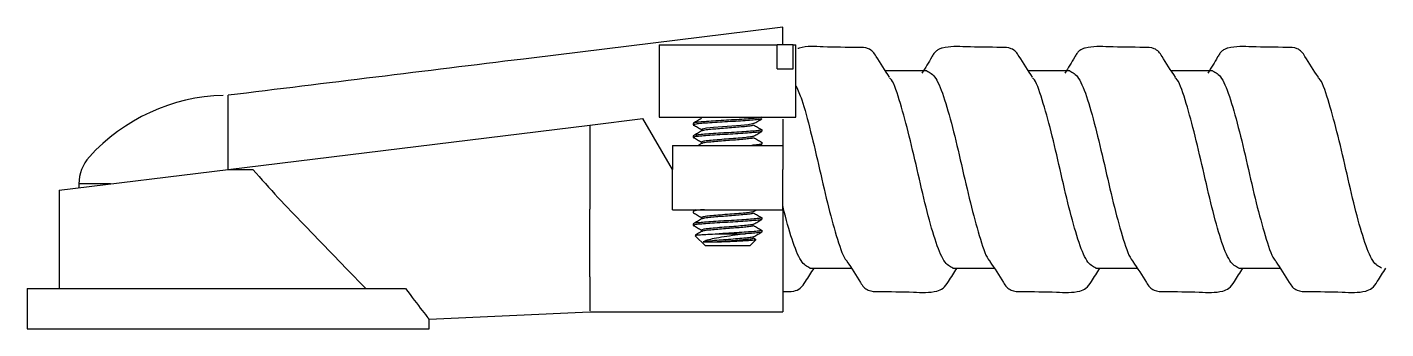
# Model space of a CAD drawing. Header units: inches. Extents: x -0.5 to 2.88, y 0 to 0.75.
import ezdxf

# ---------------------------------------------------------------- set-up
doc = ezdxf.new("R2010")
doc.units = ezdxf.units.IN
doc.header["$LTSCALE"] = 0.5
doc.header["$MEASUREMENT"] = 0
doc.layers.add('Hardware', color=242, linetype='CONTINUOUS')

msp = doc.modelspace()

# ---------------------------------------------------------------- linework, layer by layer
at = {"layer": 'Hardware', "transparency": 16777216}
for p, q in [((1.38, 0.7062), (1.38, 0.75)), ((1.0725, 0.7062), (1.0725, 0.5262)), ((1.0725, 0.7062), (1.3656, 0.7062)), ((1.3656, 0.6462), (1.3656, 0.7062)), ((1.4056, 0.7062), (1.3656, 0.7062)), ((1.4056, 0.7062), (1.4125, 0.7062)), ((1.4056, 0.6462), (1.4056, 0.7062)), ((1.4125, 0.5262), (1.4125, 0.7062)), ((1.3656, 0.6462), (1.4056, 0.6462)), ((1.7379, 0.6412), (1.6352, 0.6412)), ((2.0934, 0.6412), (1.9907, 0.6412)), ((2.449, 0.6412), (2.3463, 0.6412)), ((0, 0.4274), (0, 0.5806)), ((0.9, 0.5067), (1.0319, 0.5229)), ((1.105, 0.3962), (1.0319, 0.5229)), ((1.0725, 0.5262), (1.4125, 0.5262)), ((1.157, 0.5109), (1.157, 0.507)), ((1.38, 0.5213), (1.38, 0.4562)), ((0, 0.3962), (0.9, 0.5067)), ((0.9, 0.5067), (0.9, 0.3962)), ((1.157, 0.4796), (1.157, 0.4757)), ((1.328, 0.4914), (1.328, 0.4953)), ((1.105, 0.4562), (1.105, 0.3962)), ((1.105, 0.4562), (1.38, 0.4562)), ((1.1778, 0.4607), (1.1701, 0.4562)), ((1.3217, 0.4562), (1.3276, 0.4596)), ((1.328, 0.4601), (1.328, 0.464)), ((1.38, 0.4562), (1.38, 0.3962)), ((0, 0.3962), (0, 0.4274)), ((-0.42, 0.3446), (0, 0.3962)), ((0, 0.3962), (0.0615, 0.3962)), ((0.9, 0.3962), (0.9, 0.2971)), ((1.105, 0.2962), (1.105, 0.3962)), ((1.38, 0.2962), (1.38, 0.3962)), ((-0.42, 0.3446), (-0.42, 0.1)), ((-0.3712, 0.3603), (-0.3712, 0.3506)), ((-0.2926, 0.3603), (-0.3712, 0.3603)), ((0.9, 0.2411), (0.9, 0.2971)), ((1.105, 0.2962), (1.38, 0.2962)), ((1.157, 0.2921), (1.157, 0.2882)), ((1.1636, 0.2962), (1.1573, 0.2926)), ((1.3072, 0.2915), (1.3152, 0.2962)), ((1.328, 0.2726), (1.328, 0.2765)), ((1.38, 0.2962), (1.38, 0.0424)), ((0.9, 0.1296), (0.9, 0.2411)), ((1.157, 0.2609), (1.157, 0.257)), ((1.328, 0.2414), (1.328, 0.2453)), ((1.1617, 0.2315), (1.187, 0.2062)), ((1.298, 0.2062), (1.187, 0.2062)), ((1.2213, 0.2362), (1.2858, 0.2362)), ((1.298, 0.2062), (1.3138, 0.222)), ((1.312, 0.2221), (1.307, 0.225)), ((1.4472, 0.1512), (1.5498, 0.1512)), ((1.8027, 0.1512), (1.9054, 0.1512)), ((2.1583, 0.1512), (2.2609, 0.1512)), ((2.5138, 0.1512), (2.6165, 0.1512)), ((0.9, 0.1296), (0.9, 0.0447)), ((-0.5, 0.1), (-0.5, 0)), ((-0.5, 0.1), (0.4414, 0.1)), ((0.5, 0.0236), (0.9, 0.0424)), ((0.9, 0.0424), (1.38, 0.0424)), ((-0.5, 0), (0.5, 0)), ((0.5, 0), (0.5, 0.0247))]:
    msp.add_line(p, q, dxfattribs=at)
at = {"layer": 'Hardware', "transparency": 16777216, "flags": 128}
msp.add_lwpolyline([(1.3062, 0.5103), (1.3046, 0.5094), (1.2933, 0.5075), (1.2755, 0.5057), (1.253, 0.5039), (1.2296, 0.5021), (1.2074, 0.5002), (1.1902, 0.4985), (1.1797, 0.4966), (1.1776, 0.4948), (1.1776, 0.4948)], dxfattribs=at)
at = {"layer": 'Hardware', "transparency": 16777216}
for centre, radius, start, end in [((0, 0.1147), 0.4659, 91.4881, 137.8359), ((-0.2712, 0.3603), 0.1, 137.8359, 180)]:
    msp.add_arc(centre, radius, start, end, dxfattribs=at)
for points, knots in [([(1.38, 0.75), (1.1648, 0.7236), (0.7048, 0.6673), (0.2448, 0.6107), (0, 0.5806)], [0, 0, 0, 0, 0.467866, 1, 1, 1, 1]), ([(1.6452, 0.6256), (1.6339, 0.6429), (1.62, 0.6641), (1.6045, 0.6894), (1.5893, 0.6997), (1.5484, 0.6999), (1.484, 0.6997), (1.4389, 0.7042), (1.4181, 0.6971), (1.4169, 0.6967)], [0, 0, 0, 0, 0.228943, 0.281866, 0.33364, 0.431139, 0.745096, 0.985385, 1, 1, 1, 1]), ([(2.0008, 0.6256), (1.9895, 0.6429), (1.9756, 0.6641), (1.96, 0.6894), (1.9449, 0.6997), (1.904, 0.6998), (1.8395, 0.7005), (1.7933, 0.7031), (1.7687, 0.6959), (1.7614, 0.6914), (1.7551, 0.6844), (1.7442, 0.6652), (1.7341, 0.6489), (1.7258, 0.6355)], [0, 0, 0, 0, 0.180272, 0.221943, 0.262711, 0.339482, 0.586695, 0.7759, 0.798916, 0.82295, 0.848004, 0.874576, 1, 1, 1, 1]), ([(2.3563, 0.6256), (2.3451, 0.6429), (2.3312, 0.6641), (2.3156, 0.6894), (2.3004, 0.6997), (2.2595, 0.6998), (2.1951, 0.7005), (2.1489, 0.7031), (2.1243, 0.6959), (2.1169, 0.6914), (2.1107, 0.6844), (2.0997, 0.6652), (2.0897, 0.6489), (2.0814, 0.6355)], [0, 0, 0, 0, 0.180272, 0.221943, 0.262711, 0.339482, 0.586695, 0.7759, 0.798916, 0.82295, 0.848004, 0.874576, 1, 1, 1, 1]), ([(2.7119, 0.6256), (2.7006, 0.6429), (2.6867, 0.6641), (2.6711, 0.6894), (2.656, 0.6997), (2.6151, 0.6998), (2.5507, 0.7005), (2.5044, 0.7031), (2.4798, 0.6959), (2.4725, 0.6914), (2.4663, 0.6844), (2.4553, 0.6652), (2.4452, 0.6489), (2.4369, 0.6355)], [0, 0, 0, 0, 0.180272, 0.221943, 0.262711, 0.339482, 0.586695, 0.7759, 0.798916, 0.82295, 0.848004, 0.874576, 1, 1, 1, 1]), ([(1.8027, 0.1512), (1.7953, 0.1549), (1.7805, 0.1623), (1.7583, 0.2189), (1.7361, 0.2999), (1.7138, 0.3961), (1.6916, 0.493), (1.6694, 0.5716), (1.6539, 0.6175), (1.6457, 0.6238), (1.645, 0.6244)], [0, 0, 0, 0, 0.140889, 0.281777, 0.422666, 0.563554, 0.704443, 0.845332, 0.98622, 1, 1, 1, 1]), ([(1.7379, 0.6412), (1.7453, 0.6375), (1.7601, 0.6301), (1.7823, 0.5735), (1.8045, 0.4925), (1.8268, 0.3963), (1.849, 0.2994), (1.8712, 0.2208), (1.8867, 0.175), (1.8947, 0.1687), (1.8954, 0.1682)], [0, 0, 0, 0, 0.141074, 0.282149, 0.423223, 0.564298, 0.705372, 0.846447, 0.987521, 1, 1, 1, 1]), ([(2.1583, 0.1512), (2.1509, 0.1549), (2.1361, 0.1623), (2.1138, 0.2189), (2.0916, 0.2999), (2.0694, 0.3961), (2.0472, 0.493), (2.025, 0.5716), (2.0094, 0.6175), (2.0013, 0.6238), (2.0006, 0.6244)], [0, 0, 0, 0, 0.140889, 0.281777, 0.422666, 0.563554, 0.704443, 0.845332, 0.98622, 1, 1, 1, 1]), ([(2.0934, 0.6412), (2.1008, 0.6375), (2.1156, 0.6301), (2.1379, 0.5735), (2.1601, 0.4925), (2.1823, 0.3963), (2.2045, 0.2994), (2.2268, 0.2208), (2.2422, 0.175), (2.2503, 0.1687), (2.2509, 0.1682)], [0, 0, 0, 0, 0.141074, 0.282149, 0.423223, 0.564298, 0.705372, 0.846447, 0.987521, 1, 1, 1, 1]), ([(2.5138, 0.1512), (2.5064, 0.1549), (2.4916, 0.1623), (2.4694, 0.2189), (2.4472, 0.2999), (2.425, 0.3961), (2.4027, 0.493), (2.3805, 0.5716), (2.365, 0.6175), (2.3568, 0.6238), (2.3561, 0.6244)], [0, 0, 0, 0, 0.140889, 0.281777, 0.422666, 0.563554, 0.704443, 0.845332, 0.98622, 1, 1, 1, 1]), ([(2.449, 0.6412), (2.4564, 0.6375), (2.4712, 0.6301), (2.4934, 0.5735), (2.5156, 0.4925), (2.5379, 0.3963), (2.5601, 0.2994), (2.5823, 0.2208), (2.5978, 0.175), (2.6058, 0.1687), (2.6065, 0.1682)], [0, 0, 0, 0, 0.141074, 0.282149, 0.423223, 0.564298, 0.705372, 0.846447, 0.987521, 1, 1, 1, 1]), ([(2.8694, 0.1512), (2.862, 0.1549), (2.8472, 0.1623), (2.825, 0.2189), (2.8027, 0.2999), (2.7805, 0.3961), (2.7583, 0.493), (2.7361, 0.5716), (2.7205, 0.6175), (2.7124, 0.6238), (2.7117, 0.6244)], [0, 0, 0, 0, 0.140889, 0.281777, 0.422666, 0.563554, 0.704443, 0.845332, 0.98622, 1, 1, 1, 1]), ([(1.4125, 0.6035), (1.4173, 0.5932), (1.4294, 0.5668), (1.449, 0.4915), (1.4712, 0.3966), (1.4934, 0.2993), (1.5156, 0.2209), (1.5311, 0.175), (1.5392, 0.1687), (1.5398, 0.1682)], [0, 0, 0, 0, 0.111976, 0.286494, 0.461011, 0.635528, 0.810046, 0.984563, 1, 1, 1, 1]), ([(1.3275, 0.5226), (1.3271, 0.5222), (1.3263, 0.5213), (1.3154, 0.5197), (1.2978, 0.5183), (1.2748, 0.5167), (1.2488, 0.5151), (1.2222, 0.5137), (1.1975, 0.512), (1.1771, 0.5106), (1.1627, 0.509), (1.1565, 0.5074), (1.156, 0.5064), (1.1598, 0.5058), (1.1604, 0.5057)], [0, 0, 0, 0, 0.0772072, 0.1689413, 0.2586709, 0.3499471, 0.4410617, 0.530904, 0.622653, 0.7125262, 0.8036005, 0.8949105, 0.9846193, 1, 1, 1, 1]), ([(1.3278, 0.5262), (1.3264, 0.5257), (1.3237, 0.5247), (1.3097, 0.5231), (1.29, 0.5216), (1.2656, 0.52), (1.2391, 0.5185), (1.2129, 0.517), (1.1895, 0.5154), (1.1712, 0.5139), (1.1592, 0.5124), (1.1578, 0.5114), (1.1571, 0.5109)], [0, 0, 0, 0, 0.1007997, 0.201724, 0.3008746, 0.4022571, 0.5018133, 0.6022094, 0.7033099, 0.8023748, 0.9036926, 1, 1, 1, 1]), ([(1.1778, 0.5232), (1.1744, 0.5212), (1.1676, 0.5172), (1.1607, 0.5133), (1.1573, 0.5113)], [0, 0, 0, 0, 0.499667, 1, 1, 1, 1]), ([(1.3072, 0.5103), (1.3106, 0.5123), (1.3174, 0.5162), (1.3242, 0.5202), (1.3276, 0.5221)], [0, 0, 0, 0, 0.499745, 1, 1, 1, 1]), ([(1.3275, 0.4914), (1.3271, 0.4909), (1.3263, 0.49), (1.3154, 0.4885), (1.2978, 0.487), (1.2748, 0.4854), (1.2488, 0.4839), (1.2222, 0.4824), (1.1975, 0.4808), (1.1771, 0.4793), (1.1627, 0.4778), (1.1565, 0.4762), (1.156, 0.4752), (1.1598, 0.4745), (1.1604, 0.4745)], [0, 0, 0, 0, 0.077207, 0.168941, 0.258671, 0.349947, 0.441061, 0.530903, 0.622652, 0.712525, 0.8036, 0.89491, 0.984618, 1, 1, 1, 1]), ([(1.327, 0.4953), (1.3273, 0.4952), (1.3292, 0.4945), (1.3227, 0.4934), (1.31, 0.4918), (1.2899, 0.4904), (1.2657, 0.4888), (1.2391, 0.4873), (1.2129, 0.4857), (1.1895, 0.4841), (1.1712, 0.4827), (1.1592, 0.4811), (1.1578, 0.4801), (1.1571, 0.4796)], [0, 0, 0, 0, 0.020587, 0.119312, 0.218158, 0.315268, 0.414563, 0.51207, 0.610399, 0.709418, 0.806443, 0.905675, 1, 1, 1, 1]), ([(1.1778, 0.4919), (1.1744, 0.49), (1.1676, 0.486), (1.1607, 0.482), (1.1573, 0.4801)], [0, 0, 0, 0, 0.499709, 1, 1, 1, 1]), ([(1.1598, 0.5057), (1.1631, 0.5038), (1.1698, 0.4998), (1.1764, 0.4959), (1.1797, 0.4939)], [0, 0, 0, 0, 0.500107, 1, 1, 1, 1]), ([(1.1598, 0.4745), (1.1631, 0.4725), (1.1698, 0.4686), (1.1764, 0.4646), (1.1797, 0.4627)], [0, 0, 0, 0, 0.500133, 1, 1, 1, 1]), ([(1.3063, 0.479), (1.3062, 0.4788), (1.306, 0.4781), (1.2968, 0.4766), (1.28, 0.4748), (1.2577, 0.4729), (1.2335, 0.4712), (1.2105, 0.4693), (1.1918, 0.4676), (1.1792, 0.4657), (1.178, 0.4645), (1.1773, 0.4639)], [0, 0, 0, 0, 0.039156, 0.160406, 0.279194, 0.400466, 0.519331, 0.640445, 0.759592, 0.880371, 1, 1, 1, 1]), ([(1.3063, 0.5062), (1.3061, 0.5061), (1.3054, 0.5054), (1.298, 0.5041), (1.2847, 0.5026), (1.2671, 0.5011), (1.2473, 0.4995), (1.227, 0.498), (1.2082, 0.4964), (1.1909, 0.4948), (1.1801, 0.4932), (1.1788, 0.4922), (1.1784, 0.4919)], [0, 0, 0, 0, 0.038929, 0.147365, 0.253421, 0.361314, 0.469014, 0.575204, 0.683658, 0.789613, 0.936433, 1, 1, 1, 1]), ([(1.3063, 0.475), (1.3061, 0.4748), (1.3054, 0.4741), (1.298, 0.4728), (1.2847, 0.4714), (1.2671, 0.4698), (1.2473, 0.4683), (1.227, 0.4668), (1.2082, 0.4652), (1.1909, 0.4635), (1.1801, 0.462), (1.1788, 0.461), (1.1784, 0.4607)], [0, 0, 0, 0, 0.038918, 0.147354, 0.25341, 0.361303, 0.469004, 0.575193, 0.683647, 0.789602, 0.936422, 1, 1, 1, 1]), ([(1.3267, 0.4946), (1.3235, 0.4966), (1.3169, 0.5004), (1.3103, 0.5043), (1.307, 0.5063)], [0, 0, 0, 0, 0.493636, 1, 1, 1, 1]), ([(1.3267, 0.4634), (1.3235, 0.4653), (1.3169, 0.4692), (1.3103, 0.4731), (1.307, 0.475)], [0, 0, 0, 0, 0.493612, 1, 1, 1, 1]), ([(1.3072, 0.479), (1.3106, 0.481), (1.3174, 0.485), (1.3242, 0.4889), (1.3276, 0.4909)], [0, 0, 0, 0, 0.499707, 1, 1, 1, 1]), ([(1.3275, 0.4601), (1.3271, 0.4597), (1.3262, 0.4588), (1.317, 0.4574), (1.3065, 0.4565), (1.3023, 0.4562)], [0, 0, 0, 0, 0.333659, 0.730097, 1, 1, 1, 1]), ([(1.327, 0.464), (1.3274, 0.4639), (1.3284, 0.4637), (1.327, 0.4634), (1.3261, 0.4632)], [0, 0, 0, 0, 0.412166, 1, 1, 1, 1]), ([(0.0615, 0.3962), (0.0822, 0.3727), (0.124, 0.3254), (0.1915, 0.2562), (0.2591, 0.1859), (0.3102, 0.1332), (0.3358, 0.1067), (0.3423, 0.1)], [0, 0, 0, 0, 0.209617, 0.423119, 0.665377, 0.915096, 1, 1, 1, 1]), ([(1.4472, 0.1512), (1.4398, 0.1548), (1.425, 0.1621), (1.4027, 0.2197), (1.3878, 0.2719), (1.3802, 0.3039), (1.38, 0.3046)], [0, 0, 0, 0, 0.3307739, 0.6615478, 0.9923218, 1, 1, 1, 1]), ([(1.3275, 0.2726), (1.3271, 0.2722), (1.3263, 0.2713), (1.3154, 0.2697), (1.2978, 0.2683), (1.2748, 0.2667), (1.2488, 0.2651), (1.2222, 0.2637), (1.1975, 0.262), (1.1771, 0.2606), (1.1627, 0.259), (1.1565, 0.2574), (1.156, 0.2564), (1.1598, 0.2558), (1.1604, 0.2557)], [0, 0, 0, 0, 0.077206, 0.16894, 0.258669, 0.349944, 0.441058, 0.530899, 0.622647, 0.71252, 0.803593, 0.894903, 0.984611, 1, 1, 1, 1]), ([(1.1847, 0.2962), (1.1803, 0.2959), (1.1695, 0.295), (1.1593, 0.2936), (1.1578, 0.2926), (1.1571, 0.2921)], [0, 0, 0, 0, 0.25704, 0.637938, 1, 1, 1, 1]), ([(1.1579, 0.2882), (1.1575, 0.2879), (1.157, 0.2875), (1.1598, 0.287), (1.1604, 0.287)], [0, 0, 0, 0, 0.797562, 1, 1, 1, 1]), ([(1.327, 0.2765), (1.3273, 0.2764), (1.3292, 0.2758), (1.3227, 0.2747), (1.31, 0.2731), (1.2899, 0.2716), (1.2657, 0.27), (1.2391, 0.2685), (1.2129, 0.267), (1.1895, 0.2654), (1.1712, 0.2639), (1.1592, 0.2624), (1.1578, 0.2614), (1.1571, 0.2609)], [0, 0, 0, 0, 0.0205873, 0.1193118, 0.2181583, 0.3152677, 0.414563, 0.5120696, 0.6103988, 0.7094179, 0.8064434, 0.9056753, 1, 1, 1, 1]), ([(1.1778, 0.2732), (1.1744, 0.2712), (1.1676, 0.2672), (1.1607, 0.2633), (1.1573, 0.2613)], [0, 0, 0, 0, 0.500001, 1, 1, 1, 1]), ([(1.1598, 0.287), (1.1631, 0.285), (1.1698, 0.2811), (1.1764, 0.2771), (1.1797, 0.2752)], [0, 0, 0, 0, 0.500293, 1, 1, 1, 1]), ([(1.3064, 0.2915), (1.3064, 0.2914), (1.3065, 0.2907), (1.298, 0.2892), (1.2818, 0.2875), (1.2598, 0.2856), (1.2356, 0.2839), (1.2123, 0.282), (1.1932, 0.2802), (1.1799, 0.2783), (1.1782, 0.2771), (1.1773, 0.2765)], [0, 0, 0, 0, 0.028493, 0.151085, 0.271174, 0.393681, 0.513969, 0.636212, 0.756904, 0.878704, 1, 1, 1, 1]), ([(1.3063, 0.2875), (1.3061, 0.2873), (1.3054, 0.2866), (1.298, 0.2853), (1.2847, 0.2839), (1.2671, 0.2823), (1.2473, 0.2808), (1.227, 0.2793), (1.2082, 0.2777), (1.1909, 0.276), (1.1801, 0.2745), (1.1788, 0.2735), (1.1784, 0.2732)], [0, 0, 0, 0, 0.038853, 0.14729, 0.253346, 0.361238, 0.468939, 0.575129, 0.683583, 0.789538, 0.936358, 1, 1, 1, 1]), ([(1.3267, 0.2759), (1.3234, 0.2778), (1.3169, 0.2817), (1.3103, 0.2856), (1.307, 0.2875)], [0, 0, 0, 0, 0.493469, 1, 1, 1, 1]), ([(1.3072, 0.2603), (1.3106, 0.2623), (1.3174, 0.2662), (1.3242, 0.2702), (1.3276, 0.2721)], [0, 0, 0, 0, 0.49944, 1, 1, 1, 1]), ([(1.1598, 0.2557), (1.1631, 0.2537), (1.1698, 0.2498), (1.1764, 0.2459), (1.1797, 0.2439)], [0, 0, 0, 0, 0.500319, 1, 1, 1, 1]), ([(1.1778, 0.2419), (1.1744, 0.24), (1.1691, 0.2369), (1.1638, 0.2338), (1.162, 0.2327)], [0, 0, 0, 0, 0.645706, 1, 1, 1, 1]), ([(1.307, 0.2603), (1.307, 0.2602), (1.3074, 0.2596), (1.3001, 0.2583), (1.2853, 0.2566), (1.264, 0.2547), (1.24, 0.2529), (1.2164, 0.2511), (1.1961, 0.2492), (1.1822, 0.2474), (1.1757, 0.2456), (1.1786, 0.2445), (1.18, 0.2439)], [0, 0, 0, 0, 0.00513, 0.117264, 0.227474, 0.339329, 0.449952, 0.561365, 0.672567, 0.783396, 0.8951, 1, 1, 1, 1]), ([(1.3063, 0.2562), (1.3061, 0.2561), (1.3054, 0.2554), (1.298, 0.2541), (1.2847, 0.2526), (1.2671, 0.2511), (1.2473, 0.2495), (1.227, 0.248), (1.2082, 0.2464), (1.1909, 0.2448), (1.1801, 0.2432), (1.1788, 0.2422), (1.1784, 0.2419)], [0, 0, 0, 0, 0.038842, 0.147279, 0.253335, 0.361227, 0.468928, 0.575118, 0.683572, 0.789527, 0.936347, 1, 1, 1, 1]), ([(1.327, 0.2453), (1.3273, 0.2452), (1.3292, 0.2445), (1.3227, 0.2434), (1.31, 0.2418), (1.2899, 0.2404), (1.2657, 0.2388), (1.2417, 0.2374), (1.2272, 0.2366), (1.2212, 0.2362)], [0, 0, 0, 0, 0.035475, 0.205593, 0.375921, 0.543256, 0.714357, 0.882377, 1, 1, 1, 1]), ([(1.3275, 0.2414), (1.3271, 0.2409), (1.3263, 0.24), (1.3154, 0.2385), (1.3007, 0.2372), (1.2896, 0.2365), (1.2858, 0.2362)], [0, 0, 0, 0, 0.252274, 0.552015, 0.845206, 1, 1, 1, 1]), ([(1.3267, 0.2446), (1.3234, 0.2466), (1.3169, 0.2504), (1.3103, 0.2543), (1.307, 0.2563)], [0, 0, 0, 0, 0.493445, 1, 1, 1, 1]), ([(1.3072, 0.229), (1.3106, 0.231), (1.3174, 0.235), (1.3242, 0.2389), (1.3276, 0.2409)], [0, 0, 0, 0, 0.499402, 1, 1, 1, 1]), ([(1.1622, 0.2323), (1.1621, 0.2324), (1.1616, 0.2329), (1.17, 0.2337), (1.1868, 0.2347), (1.2056, 0.2356), (1.2177, 0.2361), (1.221, 0.2362)], [0, 0, 0, 0, 0.081756, 0.350986, 0.623683, 0.898065, 1, 1, 1, 1]), ([(1.2858, 0.2362), (1.2778, 0.235), (1.2608, 0.2325), (1.2333, 0.2287), (1.2088, 0.2244), (1.1899, 0.2204), (1.1846, 0.2174), (1.182, 0.2159)], [0, 0, 0, 0, 0.190519, 0.40575, 0.613718, 0.805663, 1, 1, 1, 1]), ([(1.3069, 0.2291), (1.3056, 0.2285), (1.3027, 0.2274), (1.2883, 0.2256), (1.2682, 0.2238), (1.2444, 0.222), (1.2204, 0.2202), (1.1995, 0.2183), (1.1873, 0.2169), (1.183, 0.2161), (1.182, 0.2159)], [0, 0, 0, 0, 0.125599, 0.263172, 0.401428, 0.539732, 0.677258, 0.816142, 0.95312, 1, 1, 1, 1]), ([(1.182, 0.2159), (1.183, 0.2159), (1.187, 0.2159), (1.1978, 0.2159), (1.2105, 0.2159), (1.2168, 0.2159)], [0, 0, 0, 0, 0.1534467, 0.5826786, 1, 1, 1, 1]), ([(1.3063, 0.225), (1.3061, 0.2248), (1.3054, 0.2241), (1.298, 0.2228), (1.2847, 0.2214), (1.2671, 0.2198), (1.2473, 0.2183), (1.23, 0.217), (1.2203, 0.2162), (1.2168, 0.2159)], [0, 0, 0, 0, 0.06118, 0.232023, 0.399115, 0.569102, 0.738786, 0.906088, 1, 1, 1, 1]), ([(1.2168, 0.2159), (1.2237, 0.2163), (1.2375, 0.217), (1.2602, 0.218), (1.2814, 0.2191), (1.2988, 0.2201), (1.3109, 0.2211), (1.3128, 0.2218), (1.3137, 0.2221)], [0, 0, 0, 0, 0.162903, 0.325697, 0.493367, 0.662408, 0.833877, 1, 1, 1, 1]), ([(1.38, 0.0926), (1.3894, 0.0923), (1.4047, 0.0918), (1.4247, 0.0999), (1.4391, 0.122), (1.4504, 0.1399), (1.4575, 0.1512)], [0, 0, 0, 0, 0.267783, 0.438677, 0.646441, 1, 1, 1, 1]), ([(1.5393, 0.1677), (1.5507, 0.1502), (1.5647, 0.1286), (1.5804, 0.1032), (1.5956, 0.0928), (1.6363, 0.0925), (1.6991, 0.0922), (1.7506, 0.0887), (1.7803, 0.0998), (1.7946, 0.1221), (1.806, 0.1399), (1.8131, 0.1512)], [0, 0, 0, 0, 0.181984, 0.223913, 0.264865, 0.341736, 0.586194, 0.767382, 0.821673, 0.887678, 1, 1, 1, 1]), ([(1.8948, 0.1677), (1.9062, 0.1502), (1.9202, 0.1286), (1.936, 0.1032), (1.9511, 0.0928), (1.9919, 0.0925), (2.0547, 0.0922), (2.1062, 0.0887), (2.1359, 0.0998), (2.1502, 0.1221), (2.1615, 0.1399), (2.1687, 0.1512)], [0, 0, 0, 0, 0.181984, 0.223913, 0.264865, 0.341736, 0.586194, 0.767382, 0.821673, 0.887678, 1, 1, 1, 1]), ([(2.2504, 0.1677), (2.2618, 0.1502), (2.2758, 0.1286), (2.2915, 0.1032), (2.3067, 0.0928), (2.3474, 0.0925), (2.4102, 0.0922), (2.4617, 0.0887), (2.4914, 0.0998), (2.5057, 0.1221), (2.5171, 0.1399), (2.5242, 0.1512)], [0, 0, 0, 0, 0.181984, 0.223913, 0.264865, 0.341736, 0.586194, 0.767382, 0.821673, 0.887678, 1, 1, 1, 1]), ([(2.6059, 0.1677), (2.6173, 0.1502), (2.6313, 0.1286), (2.6471, 0.1032), (2.6622, 0.0928), (2.703, 0.0925), (2.7658, 0.0922), (2.8173, 0.0887), (2.847, 0.0998), (2.8613, 0.1221), (2.8726, 0.1399), (2.8798, 0.1512)], [0, 0, 0, 0, 0.181984, 0.223913, 0.264865, 0.341736, 0.586194, 0.767382, 0.821673, 0.887678, 1, 1, 1, 1]), ([(0.4414, 0.1), (0.4561, 0.0804), (0.4856, 0.0412), (0.5037, 0.0189), (0.4994, 0.0243), (0.4991, 0.0247)], [0, 0, 0, 0, 0.480496, 0.964022, 1, 1, 1, 1])]:
    msp.add_open_spline(points, degree=3, knots=knots, dxfattribs=at)

doc.saveas('drawing.dxf')
